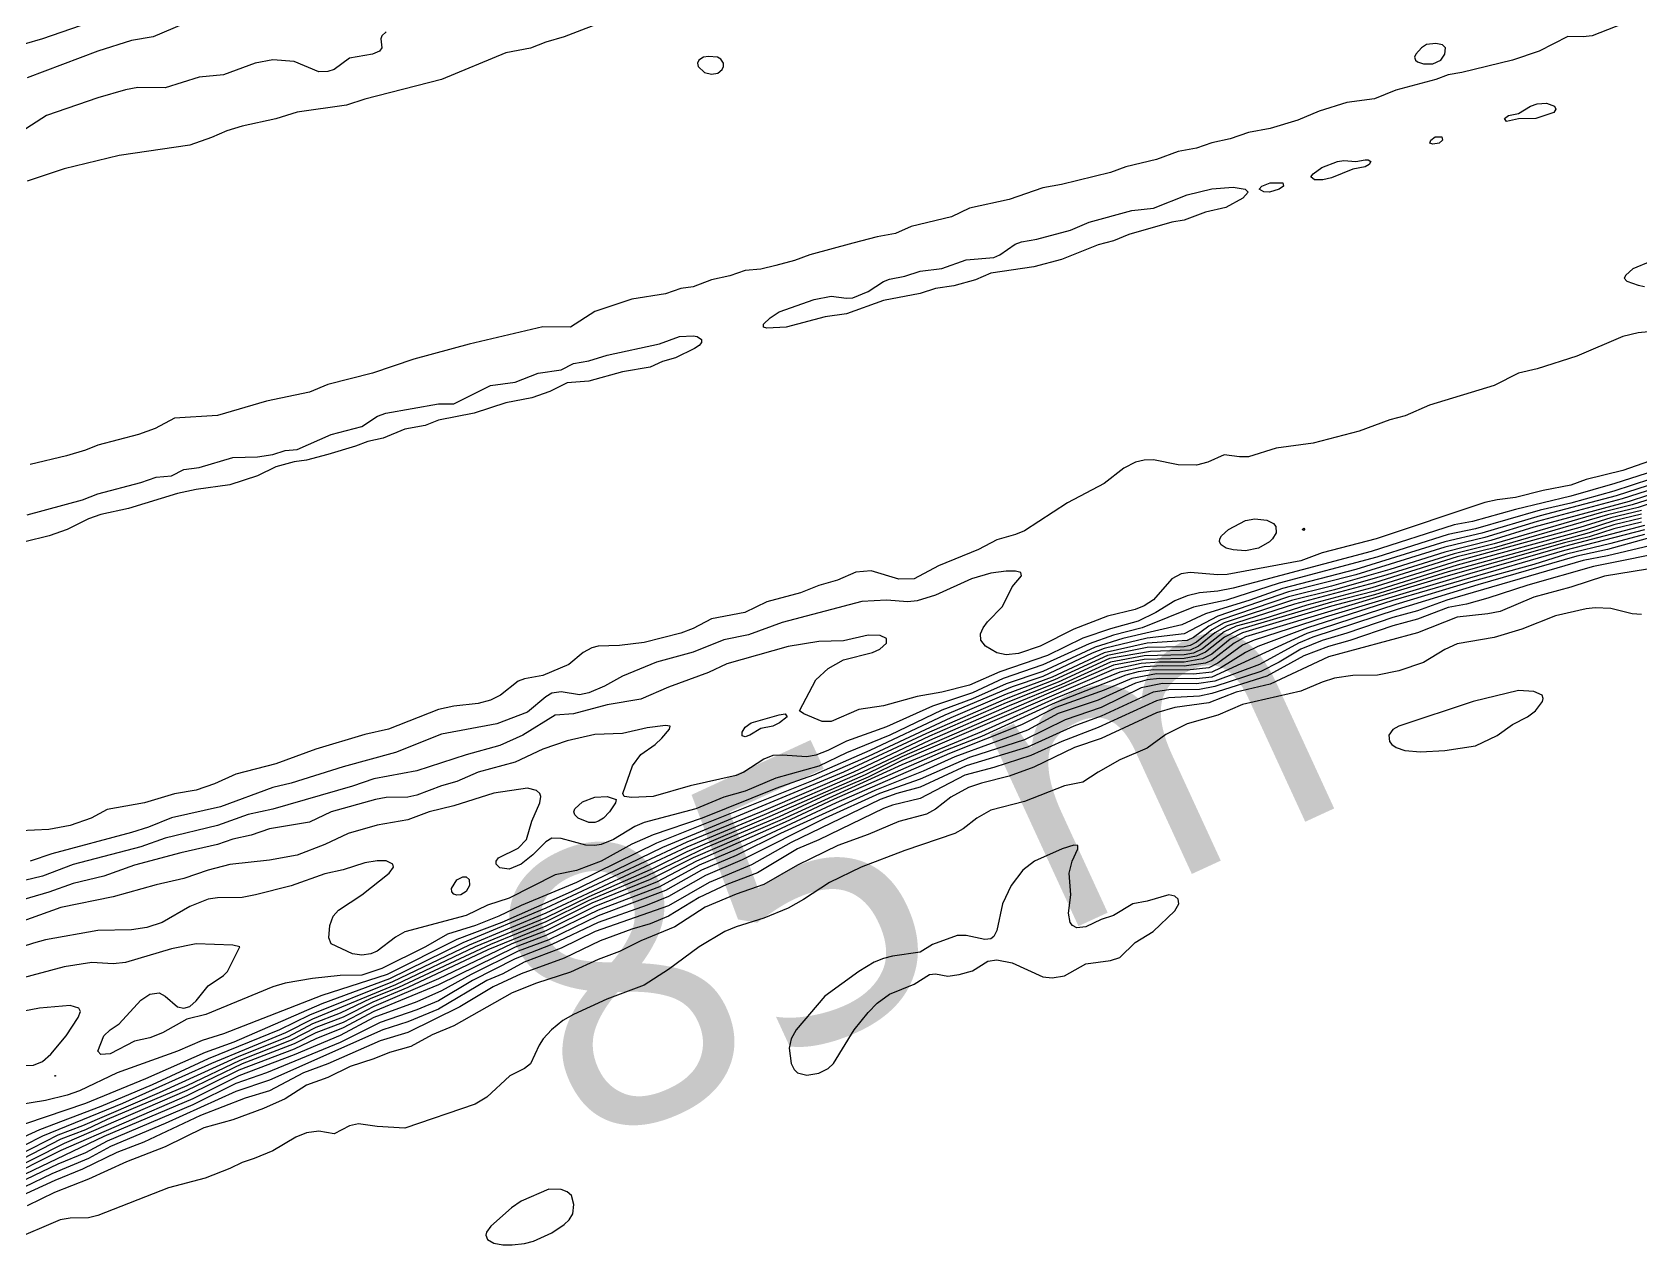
# Model space of a CAD drawing. Extents: x 474277 to 475042, y 254928 to 255625.
# Drawn here: x 474545.12 to 474585.32, y 255485.49 to 255515.79 of the extents above; entities that cross this region are included whole.
import ezdxf

# ---------------------------------------------------------------- set-up
doc = ezdxf.new("R2010")
doc.units = 0
doc.header["$MEASUREMENT"] = 0
doc.layers.add('BaseMapV2_DTM_export_MonNov09090547073261 — entities', color=1, linetype='CONTINUOUS')
doc.styles.get("Standard").update_dxf_attribs({"font": 'romans.shx'})

msp = doc.modelspace()

# ---------------------------------------------------------------- linework, layer by layer
at = {"layer": 'BaseMapV2_DTM_export_MonNov09090547073261 — entities', "color": 15, "linetype": 'Continuous', "true_color": 0xb7484b}
for points in [[(474548.253, 255516.625, 91.5), (474545.38, 255515.625, 91.5), (474544.92, 255515.493, 91.5)], [(474559.565, 255516.117, 90.75), (474558.415, 255515.677, 90.75), (474557.955, 255515.544, 90.75), (474557.572, 255515.396, 90.75), (474556.958, 255515.28, 90.75), (474555.348, 255514.611, 90.75), (474553.431, 255514.117, 90.75), (474552.971, 255513.971, 90.75), (474551.744, 255513.797, 90.75), (474551.208, 255513.63, 90.75), (474550.364, 255513.447, 90.75), (474549.981, 255513.329, 90.75), (474549.598, 255513.157, 90.75), (474549.061, 255512.972, 90.75), (474547.297, 255512.714, 90.75), (474545.917, 255512.375, 90.75), (474544.997, 255512.072, 90.75)], [(474584.869, 255516.002, 90.5), (474584.102, 255515.705, 90.5), (474583.872, 255515.673, 90.5), (474583.488, 255515.687, 90.5), (474582.773, 255515.322, 90.5), (474582.11, 255515.092, 90.5), (474580.845, 255514.785, 90.5), (474580.498, 255514.727, 90.5), (474580.191, 255514.612, 90.5), (474579.195, 255514.343, 90.5), (474578.658, 255514.129, 90.5), (474577.968, 255514.038, 90.5), (474577.278, 255513.819, 90.5), (474576.741, 255513.597, 90.5), (474576.051, 255513.387, 90.5), (474575.514, 255513.29, 90.5), (474575.054, 255513.124, 90.5), (474574.594, 255513.027, 90.5), (474574.211, 255512.898, 90.5), (474573.751, 255512.81, 90.5), (474573.214, 255512.611, 90.5), (474572.447, 255512.428, 90.5), (474572.064, 255512.289, 90.5), (474570.837, 255511.988, 90.5), (474570.377, 255511.906, 90.5), (474569.533, 255511.609, 90.5), (474568.537, 255511.397, 90.5), (474568.092, 255511.181, 90.5), (474567.08, 255510.94, 90.5), (474566.696, 255510.761, 90.5), (474566.236, 255510.68, 90.5), (474565.623, 255510.52, 90.5), (474564.549, 255510.229, 90.5), (474564.166, 255510.085, 90.5), (474563.706, 255509.959, 90.5), (474563.323, 255509.873, 90.5), (474562.939, 255509.834, 90.5), (474562.556, 255509.701, 90.5), (474562.096, 255509.601, 90.5), (474561.636, 255509.428, 90.5), (474561.329, 255509.389, 90.5), (474560.946, 255509.258, 90.5), (474560.102, 255509.124, 90.5), (474559.182, 255508.816, 90.5), (474558.569, 255508.417, 90.5), (474557.879, 255508.425, 90.5), (474556.038, 255507.997, 90.5), (474554.658, 255507.622, 90.5), (474553.62, 255507.271, 90.5), (474552.511, 255506.987, 90.5), (474552.051, 255506.796, 90.5), (474550.978, 255506.57, 90.5), (474549.751, 255506.213, 90.5), (474548.677, 255506.145, 90.5), (474548.192, 255505.891, 90.5), (474547.778, 255505.737, 90.5), (474546.761, 255505.472, 90.5), (474546.454, 255505.345, 90.5), (474545.975, 255505.201, 90.5), (474545.074, 255504.99, 90.5)], [(474553.968, 255515.798, 91), (474553.858, 255515.705, 91), (474553.831, 255515.628, 91), (474553.856, 255515.398, 91), (474553.802, 255515.322, 91), (474553.624, 255515.245, 91), (474553.048, 255515.144, 91), (474552.668, 255514.862, 91), (474552.511, 255514.808, 91), (474552.281, 255514.806, 91), (474551.668, 255515.06, 91), (474551.131, 255515.103, 91), (474550.69, 255515.015, 91), (474549.904, 255514.727, 91), (474549.291, 255514.671, 91), (474548.447, 255514.404, 91), (474547.757, 255514.41, 91), (474547.451, 255514.356, 91), (474546.761, 255514.151, 91), (474545.482, 255513.712, 91), (474544.844, 255513.302, 91)], [(474548.907, 255515.998, 91.25), (474548.141, 255515.679, 91.25), (474547.604, 255515.581, 91.25), (474546.761, 255515.319, 91.25), (474544.997, 255514.65, 91.25)], [(474580.115, 255515.003, 90.5), (474580.321, 255515.092, 90.5), (474580.421, 255515.24, 90.5), (474580.433, 255515.398, 90.5), (474580.358, 255515.475, 90.5), (474580.191, 255515.514, 90.5), (474579.961, 255515.481, 90.5), (474579.834, 255515.398, 90.5), (474579.695, 255515.245, 90.5), (474579.662, 255515.168, 90.5), (474579.681, 255515.092, 90.5), (474579.731, 255515.056, 90.5), (474579.885, 255515.002, 90.5), (474580.115, 255515.003, 90.5)], [(474562.249, 255514.766, 90.5), (474562.363, 255514.862, 90.5), (474562.393, 255514.938, 90.5), (474562.391, 255515.015, 90.5), (474562.326, 255515.121, 90.5), (474562.244, 255515.168, 90.5), (474562.019, 255515.188, 90.5), (474561.893, 255515.168, 90.5), (474561.776, 255515.092, 90.5), (474561.745, 255515.015, 90.5), (474561.761, 255514.938, 90.5), (474561.919, 255514.785, 90.5), (474562.096, 255514.741, 90.5), (474562.249, 255514.766, 90.5)], [(474582.689, 255513.635, 90.5), (474582.262, 255513.631, 90.5), (474581.955, 255513.564, 90.5), (474581.913, 255513.635, 90.5), (474582.013, 255513.712, 90.5), (474582.262, 255513.761, 90.5), (474582.561, 255513.942, 90.5), (474582.722, 255514.005, 90.5), (474582.959, 255514.018, 90.5), (474583.156, 255513.942, 90.5), (474583.193, 255513.865, 90.5), (474583.141, 255513.788, 90.5), (474582.689, 255513.635, 90.5)], [(474580.274, 255513.021, 90.5), (474580.115, 255512.995, 90.5), (474580.042, 255513.021, 90.5), (474580.065, 255513.098, 90.5), (474580.176, 255513.175, 90.5), (474580.345, 255513.176, 90.5), (474580.356, 255513.098, 90.5), (474580.274, 255513.021, 90.5)], [(474577.369, 255512.101, 90.5), (474577.165, 255512.101, 90.5), (474577.067, 255512.178, 90.5), (474577.124, 255512.255, 90.5), (474577.345, 255512.408, 90.5), (474577.739, 255512.561, 90.5), (474577.891, 255512.583, 90.5), (474578.198, 255512.564, 90.5), (474578.428, 255512.604, 90.5), (474578.504, 255512.603, 90.5), (474578.565, 255512.561, 90.5), (474578.53, 255512.485, 90.5), (474578.428, 255512.426, 90.5), (474578.121, 255512.373, 90.5), (474577.584, 255512.154, 90.5), (474577.369, 255512.101, 90.5)], [(474576.034, 255511.795, 90.5), (474575.897, 255511.805, 90.5), (474575.78, 255511.871, 90.5), (474575.849, 255511.948, 90.5), (474576.051, 255512.024, 90.5), (474576.373, 255512.025, 90.5), (474576.386, 255511.948, 90.5), (474576.281, 255511.871, 90.5), (474576.034, 255511.795, 90.5)], [(474563.957, 255508.421, 90.5), (474563.476, 255508.393, 90.5), (474563.394, 255508.421, 90.5), (474563.395, 255508.498, 90.5), (474563.559, 255508.651, 90.5), (474563.788, 255508.804, 90.5), (474564.658, 255509.111, 90.5), (474565.086, 255509.192, 90.5), (474565.469, 255509.144, 90.5), (474565.623, 255509.153, 90.5), (474566.006, 255509.314, 90.5), (474566.39, 255509.564, 90.5), (474566.543, 255509.619, 90.5), (474566.926, 255509.698, 90.5), (474567.31, 255509.819, 90.5), (474567.846, 255509.883, 90.5), (474568.46, 255510.104, 90.5), (474569.15, 255510.161, 90.5), (474569.303, 255510.226, 90.5), (474569.681, 255510.491, 90.5), (474569.84, 255510.555, 90.5), (474570.223, 255510.624, 90.5), (474571.067, 255510.845, 90.5), (474571.527, 255511.049, 90.5), (474572.596, 255511.335, 90.5), (474573.137, 255511.392, 90.5), (474573.981, 255511.73, 90.5), (474574.594, 255511.877, 90.5), (474575.131, 255511.916, 90.5), (474575.427, 255511.871, 90.5), (474575.5, 255511.795, 90.5), (474575.369, 255511.641, 90.5), (474574.945, 255511.411, 90.5), (474574.441, 255511.297, 90.5), (474573.904, 255511.095, 90.5), (474573.597, 255511.042, 90.5), (474572.524, 255510.738, 90.5), (474572.14, 255510.576, 90.5), (474571.757, 255510.479, 90.5), (474570.837, 255510.113, 90.5), (474570.147, 255509.926, 90.5), (474569.073, 255509.772, 90.5), (474568.69, 255509.602, 90.5), (474568.153, 255509.452, 90.5), (474567.693, 255509.391, 90.5), (474567.31, 255509.261, 90.5), (474566.39, 255509.085, 90.5), (474565.469, 255508.751, 90.5), (474564.933, 255508.683, 90.5), (474563.957, 255508.421, 90.5)], [(474585.559, 255510.065, 90.25), (474585.118, 255509.878, 90.25), (474584.942, 255509.724, 90.25), (474584.902, 255509.648, 90.25), (474584.967, 255509.571, 90.25), (474585.252, 255509.469, 90.25), (474585.405, 255509.438, 90.25)], [(474585.94, 255508.344, 90.25), (474585.252, 255508.277, 90.25), (474584.869, 255508.185, 90.25), (474583.718, 255507.698, 90.25), (474582.722, 255507.38, 90.25), (474582.262, 255507.272, 90.25), (474581.648, 255506.964, 90.25), (474580.038, 255506.473, 90.25), (474579.425, 255506.207, 90.25), (474579.041, 255506.107, 90.25), (474578.274, 255505.82, 90.25), (474577.124, 255505.519, 90.25), (474576.204, 255505.395, 90.25), (474575.514, 255505.181, 90.25), (474575.284, 255505.178, 90.25), (474574.901, 255505.233, 90.25), (474574.496, 255505.047, 90.25), (474574.211, 255504.969, 90.25), (474573.751, 255504.981, 90.25), (474573.137, 255505.103, 90.25), (474572.907, 255505.098, 90.25), (474572.691, 255505.047, 90.25), (474572.395, 255504.894, 90.25), (474571.91, 255504.511, 90.25), (474570.99, 255504.03, 90.25), (474569.917, 255503.334, 90.25), (474569.687, 255503.237, 90.25), (474569.227, 255503.108, 90.25), (474568.767, 255502.867, 90.25), (474567.77, 255502.454, 90.25), (474567.156, 255502.134, 90.25), (474566.773, 255502.126, 90.25), (474566.083, 255502.327, 90.25), (474565.7, 255502.301, 90.25), (474565.239, 255502.095, 90.25), (474564.779, 255501.964, 90.25), (474564.319, 255501.782, 90.25), (474563.476, 255501.554, 90.25), (474562.93, 255501.29, 90.25), (474562.096, 255501.128, 90.25), (474561.636, 255500.891, 90.25), (474561.329, 255500.773, 90.25), (474560.409, 255500.543, 90.25), (474559.795, 255500.465, 90.25), (474559.259, 255500.45, 90.25), (474559.105, 255500.41, 90.25), (474558.89, 255500.293, 90.25), (474558.528, 255499.987, 90.25), (474557.879, 255499.712, 90.25), (474557.418, 255499.629, 90.25), (474557.265, 255499.575, 90.25), (474556.823, 255499.22, 90.25), (474556.575, 255499.098, 90.25), (474556.268, 255499.015, 90.25), (474555.655, 255498.95, 90.25), (474555.272, 255498.864, 90.25), (474554.023, 255498.376, 90.25), (474553.431, 255498.244, 90.25), (474552.205, 255497.876, 90.25), (474551.208, 255497.511, 90.25), (474550.211, 255497.248, 90.25), (474549.674, 255497.007, 90.25), (474549.214, 255496.853, 90.25), (474548.677, 255496.759, 90.25), (474547.924, 255496.536, 90.25), (474546.991, 255496.363, 90.25), (474546.596, 255496.153, 90.25), (474546.07, 255495.969, 90.25), (474545.534, 255495.869, 90.25), (474544.46, 255495.814, 90.25)], [(474544.997, 255503.731, 90.5), (474546.377, 255504.102, 90.5), (474546.761, 255504.256, 90.5), (474547.834, 255504.536, 90.5), (474548.217, 255504.67, 90.5), (474548.601, 255504.703, 90.5), (474548.907, 255504.86, 90.5), (474549.291, 255504.913, 90.5), (474550.134, 255505.166, 90.5), (474550.748, 255505.179, 90.5), (474551.131, 255505.241, 90.5), (474551.438, 255505.338, 90.5), (474551.744, 255505.364, 90.5), (474552.588, 255505.735, 90.5), (474553.355, 255505.937, 90.5), (474553.75, 255506.197, 90.5), (474553.957, 255506.274, 90.5), (474555.272, 255506.501, 90.5), (474555.655, 255506.505, 90.5), (474556.575, 255506.967, 90.5), (474557.188, 255507.047, 90.5), (474557.763, 255507.271, 90.5), (474558.339, 255507.358, 90.5), (474558.645, 255507.511, 90.5), (474559.029, 255507.576, 90.5), (474559.489, 255507.718, 90.5), (474560.792, 255508.006, 90.5), (474561.298, 255508.191, 90.5), (474561.636, 255508.208, 90.5), (474561.735, 255508.191, 90.5), (474561.847, 255508.114, 90.5), (474561.841, 255508.038, 90.5), (474561.786, 255507.961, 90.5), (474561.669, 255507.884, 90.5), (474561.197, 255507.654, 90.5), (474560.869, 255507.563, 90.5), (474560.562, 255507.421, 90.5), (474559.872, 255507.303, 90.5), (474559.029, 255507.069, 90.5), (474558.492, 255507.028, 90.5), (474558.059, 255506.811, 90.5), (474557.601, 255506.657, 90.5), (474556.958, 255506.526, 90.5), (474556.161, 255506.274, 90.5), (474555.272, 255506.094, 90.5), (474554.94, 255505.967, 90.5), (474554.428, 255505.871, 90.5), (474553.891, 255505.646, 90.5), (474553.508, 255505.567, 90.5), (474553.201, 255505.445, 90.5), (474552.511, 255505.237, 90.5), (474551.974, 255505.101, 90.5), (474551.668, 255505.059, 90.5), (474551.208, 255504.928, 90.5), (474550.748, 255504.703, 90.5), (474550.058, 255504.484, 90.5), (474549.214, 255504.362, 90.5), (474548.754, 255504.262, 90.5), (474547.527, 255503.888, 90.5), (474546.837, 255503.739, 90.5), (474546.53, 255503.633, 90.5), (474545.994, 255503.365, 90.5), (474545.548, 255503.207, 90.5), (474544.938, 255503.054, 90.5)], [(474587.016, 255505.266, 89.75), (474584.668, 255504.51, 89.75), (474583.565, 255504.197, 89.75), (474582.185, 255503.867, 89.75), (474581.111, 255503.563, 89.75), (474580.651, 255503.481, 89.75), (474578.581, 255502.812, 89.75), (474575.131, 255501.902, 89.75), (474574.747, 255501.821, 89.75), (474574.287, 255501.78, 89.75), (474573.981, 255501.707, 89.75), (474573.674, 255501.585, 89.75), (474573.194, 255501.29, 89.75), (474572.754, 255501.077, 89.75), (474572.064, 255500.881, 89.75), (474571.374, 255500.645, 89.75), (474570.489, 255500.217, 89.75), (474569.303, 255499.809, 89.75), (474568.537, 255499.474, 89.75), (474567.846, 255499.3, 89.75), (474567.233, 255499.194, 89.75), (474566.39, 255498.954, 89.75), (474565.776, 255498.867, 89.75), (474565.086, 255498.567, 89.75), (474564.856, 255498.565, 89.75), (474564.403, 255498.76, 89.75), (474564.293, 255498.836, 89.75), (474564.699, 255499.603, 89.75), (474565.009, 255499.887, 89.75), (474565.393, 255500.104, 89.75), (474566.114, 255500.293, 89.75), (474566.302, 255500.37, 89.75), (474566.465, 255500.523, 89.75), (474566.466, 255500.641, 89.75), (474566.313, 255500.718, 89.75), (474566.006, 255500.726, 89.75), (474565.393, 255500.579, 89.75), (474564.779, 255500.564, 89.75), (474564.013, 255500.443, 89.75), (474562.479, 255500.009, 89.75), (474562.019, 255499.79, 89.75), (474561.022, 255499.424, 89.75), (474560.332, 255499.122, 89.75), (474559.489, 255498.986, 89.75), (474558.645, 255498.758, 89.75), (474558.185, 255498.724, 89.75), (474557.378, 255498.223, 89.75), (474556.805, 255497.967, 89.75), (474555.962, 255497.732, 89.75), (474554.735, 255497.333, 89.75), (474553.661, 255497.13, 89.75), (474553.125, 255496.949, 89.75), (474551.131, 255496.372, 89.75), (474550.518, 255496.238, 89.75), (474549.751, 255495.969, 89.75), (474548.447, 255495.648, 89.75), (474547.834, 255495.437, 89.75), (474546.147, 255494.995, 89.75), (474545.38, 255494.701, 89.75), (474544.23, 255494.429, 89.75)], [(474586.862, 255505.537, 90), (474584.869, 255504.837, 90), (474583.948, 255504.61, 90), (474583.565, 255504.473, 90), (474582.875, 255504.339, 90), (474582.185, 255504.16, 90), (474581.725, 255504.108, 90), (474581.418, 255504.038, 90), (474578.704, 255503.13, 90), (474577.354, 255502.778, 90), (474576.818, 255502.585, 90), (474574.977, 255502.242, 90), (474574.747, 255502.234, 90), (474574.057, 255502.291, 90), (474573.827, 255502.258, 90), (474573.597, 255502.13, 90), (474573.137, 255501.607, 90), (474572.907, 255501.453, 90), (474572.677, 255501.365, 90), (474571.987, 255501.196, 90), (474571.144, 255500.876, 90), (474570.306, 255500.447, 90), (474569.763, 255500.266, 90), (474569.457, 255500.23, 90), (474569.227, 255500.28, 90), (474568.944, 255500.447, 90), (474568.826, 255500.6, 90), (474568.817, 255500.753, 90), (474568.883, 255500.907, 90), (474568.991, 255501.06, 90), (474569.368, 255501.443, 90), (474569.61, 255501.931, 90), (474569.842, 255502.21, 90), (474569.821, 255502.287, 90), (474569.687, 255502.324, 90), (474569.457, 255502.325, 90), (474569.073, 255502.272, 90), (474568.588, 255502.133, 90), (474567.693, 255501.721, 90), (474567.233, 255501.582, 90), (474567.003, 255501.556, 90), (474566.466, 255501.594, 90), (474565.853, 255501.566, 90), (474563.859, 255501.044, 90), (474563.016, 255500.731, 90), (474562.402, 255500.608, 90), (474561.636, 255500.295, 90), (474560.716, 255500.047, 90), (474559.872, 255499.697, 90), (474559.424, 255499.45, 90), (474559.029, 255499.279, 90), (474558.799, 255499.232, 90), (474558.339, 255499.309, 90), (474558.109, 255499.27, 90), (474557.955, 255499.183, 90), (474557.495, 255498.798, 90), (474556.728, 255498.509, 90), (474555.348, 255498.25, 90), (474554.198, 255497.791, 90), (474552.895, 255497.431, 90), (474551.591, 255497.022, 90), (474551.131, 255496.917, 90), (474549.828, 255496.429, 90), (474548.601, 255496.154, 90), (474548.023, 255495.923, 90), (474547.604, 255495.79, 90), (474545.61, 255495.261, 90), (474545.074, 255495.078, 90)], [(474586.019, 255504.769, 89.5), (474584.639, 255504.325, 89.5), (474583.565, 255504.024, 89.5), (474582.798, 255503.844, 89.5), (474581.188, 255503.383, 89.5), (474580.498, 255503.236, 89.5), (474578.717, 255502.67, 89.5), (474576.281, 255502.024, 89.5), (474574.959, 255501.597, 89.5), (474574.134, 255501.427, 89.5), (474572.856, 255500.907, 89.5), (474572.14, 255500.721, 89.5), (474571.527, 255500.51, 89.5), (474570.377, 255499.979, 89.5), (474569.38, 255499.64, 89.5), (474568.613, 255499.283, 89.5), (474567.616, 255498.953, 89.5), (474566.466, 255498.434, 89.5), (474565.469, 255498.076, 89.5), (474565.003, 255497.84, 89.5), (474564.703, 255497.724, 89.5), (474564.473, 255497.686, 89.5), (474563.859, 255497.726, 89.5), (474563.629, 255497.712, 89.5), (474563.399, 255497.627, 89.5), (474562.906, 255497.303, 89.5), (474562.709, 255497.216, 89.5), (474561.559, 255496.956, 89.5), (474560.639, 255496.69, 89.5), (474560.102, 255496.664, 89.5), (474559.914, 255496.689, 89.5), (474559.879, 255496.766, 89.5), (474560.122, 255497.456, 89.5), (474560.332, 255497.738, 89.5), (474560.69, 255497.993, 89.5), (474560.85, 255498.146, 89.5), (474561.047, 255498.376, 89.5), (474561.058, 255498.453, 89.5), (474560.946, 255498.469, 89.5), (474560.486, 255498.409, 89.5), (474559.872, 255498.265, 89.5), (474559.182, 255498.24, 89.5), (474558.492, 255498.085, 89.5), (474557.879, 255497.871, 89.5), (474557.188, 255497.551, 89.5), (474556.268, 255497.303, 89.5), (474555.732, 255497.068, 89.5), (474555.348, 255496.957, 89.5), (474554.735, 255496.725, 89.5), (474554.505, 255496.676, 89.5), (474553.968, 255496.665, 89.5), (474553.702, 255496.613, 89.5), (474552.588, 255496.306, 89.5), (474552.051, 255496.048, 89.5), (474551.054, 255495.881, 89.5), (474550.594, 255495.727, 89.5), (474550.134, 255495.629, 89.5), (474549.751, 255495.493, 89.5), (474548.831, 255495.287, 89.5), (474547.681, 255494.977, 89.5), (474546.914, 255494.701, 89.5), (474546.147, 255494.514, 89.5), (474545.534, 255494.297, 89.5), (474544.077, 255493.872, 89.5)], [(474585.865, 255504.456, 89), (474584.849, 255504.127, 89), (474582.722, 255503.562, 89), (474581.418, 255503.162, 89), (474580.421, 255502.922, 89), (474578.198, 255502.235, 89), (474576.511, 255501.804, 89), (474574.747, 255501.197, 89), (474573.904, 255500.758, 89), (474572.984, 255500.65, 89), (474571.91, 255500.387, 89), (474571.604, 255500.27, 89), (474570.377, 255499.69, 89), (474569.61, 255499.429, 89), (474567.923, 255498.728, 89), (474566.05, 255497.84, 89), (474564.64, 255497.226, 89), (474563.706, 255496.891, 89), (474561.858, 255496.153, 89), (474560.639, 255495.731, 89), (474560.102, 255495.498, 89), (474559.335, 255495.079, 89), (474558.722, 255494.841, 89), (474558.185, 255494.735, 89), (474557.035, 255494.153, 89), (474556.498, 255493.978, 89), (474555.962, 255493.717, 89), (474554.428, 255493.306, 89), (474554.198, 255493.179, 89), (474553.738, 255492.83, 89), (474553.585, 255492.757, 89), (474553.355, 255492.728, 89), (474553.125, 255492.762, 89), (474552.592, 255493.009, 89), (474552.534, 255493.162, 89), (474552.554, 255493.469, 89), (474552.64, 255493.699, 89), (474552.778, 255493.852, 89), (474553.36, 255494.236, 89), (474554.038, 255494.773, 89), (474554.145, 255494.926, 89), (474554.134, 255495.003, 89), (474553.968, 255495.081, 89), (474553.738, 255495.087, 89), (474553.431, 255495.032, 89), (474552.895, 255494.857, 89), (474552.435, 255494.76, 89), (474551.591, 255494.458, 89), (474550.701, 255494.236, 89), (474550.364, 255494.171, 89), (474549.751, 255494.158, 89), (474549.521, 255494.123, 89), (474549.061, 255493.942, 89), (474548.371, 255493.545, 89), (474547.987, 255493.416, 89), (474547.604, 255493.355, 89), (474546.761, 255493.345, 89), (474545.457, 255493.11, 89), (474545.15, 255493.029, 89), (474544.614, 255492.849, 89)], [(474586.019, 255504.628, 89.25), (474584.702, 255504.204, 89.25), (474582.798, 255503.705, 89.25), (474581.341, 255503.272, 89.25), (474580.421, 255503.058, 89.25), (474578.198, 255502.364, 89.25), (474576.358, 255501.89, 89.25), (474575.544, 255501.597, 89.25), (474574.441, 255501.256, 89.25), (474573.846, 255500.983, 89.25), (474572.37, 255500.636, 89.25), (474571.68, 255500.424, 89.25), (474570.377, 255499.819, 89.25), (474569.457, 255499.508, 89.25), (474568.613, 255499.135, 89.25), (474567.846, 255498.85, 89.25), (474566.547, 255498.223, 89.25), (474565.469, 255497.78, 89.25), (474564.779, 255497.452, 89.25), (474563.706, 255497.15, 89.25), (474562.939, 255496.826, 89.25), (474562.402, 255496.674, 89.25), (474561.702, 255496.383, 89.25), (474560.409, 255496.045, 89.25), (474560.179, 255495.938, 89.25), (474559.647, 255495.616, 89.25), (474559.335, 255495.493, 89.25), (474559.182, 255495.463, 89.25), (474558.952, 255495.473, 89.25), (474558.339, 255495.645, 89.25), (474558.109, 255495.646, 89.25), (474557.955, 255495.561, 89.25), (474557.628, 255495.233, 89.25), (474557.337, 255495.003, 89.25), (474557.035, 255494.877, 89.25), (474556.805, 255494.909, 89.25), (474556.71, 255495.003, 89.25), (474556.714, 255495.079, 89.25), (474556.772, 255495.156, 89.25), (474557.265, 255495.398, 89.25), (474557.469, 255495.616, 89.25), (474557.604, 255496.076, 89.25), (474557.805, 255496.536, 89.25), (474557.828, 255496.689, 89.25), (474557.803, 255496.766, 89.25), (474557.723, 255496.843, 89.25), (474557.495, 255496.898, 89.25), (474556.652, 255496.776, 89.25), (474555.655, 255496.455, 89.25), (474555.042, 255496.305, 89.25), (474554.505, 255496.106, 89.25), (474553.738, 255495.978, 89.25), (474553.018, 255495.769, 89.25), (474552.435, 255495.491, 89.25), (474551.744, 255495.222, 89.25), (474551.054, 255495.1, 89.25), (474550.058, 255494.989, 89.25), (474549.521, 255494.849, 89.25), (474548.907, 255494.642, 89.25), (474548.217, 255494.487, 89.25), (474547.144, 255494.184, 89.25), (474545.84, 255493.915, 89.25), (474544.767, 255493.531, 89.25)], [(474585.942, 255504.361, 88.75), (474585.022, 255504.063, 88.75), (474582.645, 255503.424, 88.75), (474581.571, 255503.088, 88.75), (474580.421, 255502.801, 88.75), (474579.041, 255502.361, 88.75), (474577.584, 255501.947, 88.75), (474576.511, 255501.682, 88.75), (474574.824, 255501.104, 88.75), (474574.517, 255500.946, 88.75), (474574.134, 255500.663, 88.75), (474573.981, 255500.589, 88.75), (474572.984, 255500.524, 88.75), (474571.91, 255500.285, 88.75), (474570.607, 255499.677, 88.75), (474569.457, 255499.246, 88.75), (474568.076, 255498.657, 88.75), (474566.006, 255497.689, 88.75), (474564.594, 255497.073, 88.75), (474560.716, 255495.524, 88.75), (474558.725, 255494.543, 88.75), (474557.342, 255493.967, 88.75), (474556.783, 255493.699, 88.75), (474556.197, 255493.469, 88.75), (474555.502, 255493.247, 88.75), (474554.95, 255492.932, 88.75), (474553.855, 255492.396, 88.75), (474553.355, 255492.23, 88.75), (474552.818, 255492.218, 88.75), (474552.128, 255492.141, 88.75), (474551.438, 255492.022, 88.75), (474551.131, 255491.938, 88.75), (474549.457, 255491.245, 88.75), (474548.984, 255491.125, 88.75), (474548.374, 255490.785, 88.75), (474548.064, 255490.662, 88.75), (474547.681, 255490.573, 88.75), (474547.067, 255490.259, 88.75), (474546.837, 255490.241, 88.75), (474546.765, 255490.325, 88.75), (474546.912, 255490.709, 88.75), (474547.067, 255490.861, 88.75), (474547.297, 255491.006, 88.75), (474547.834, 255491.601, 88.75), (474548.064, 255491.754, 88.75), (474548.294, 255491.785, 88.75), (474548.447, 255491.703, 88.75), (474548.754, 255491.431, 88.75), (474548.907, 255491.4, 88.75), (474549.061, 255491.444, 88.75), (474549.214, 255491.586, 88.75), (474549.521, 255491.961, 88.75), (474549.904, 255492.221, 88.75), (474550.002, 255492.319, 88.75), (474550.306, 255492.932, 88.75), (474550.134, 255492.978, 88.75), (474549.214, 255493.007, 88.75), (474548.601, 255492.885, 88.75), (474547.451, 255492.543, 88.75), (474547.144, 255492.512, 88.75), (474546.607, 255492.539, 88.75), (474545.917, 255492.431, 88.75), (474544.767, 255492.122, 88.75)], [(474585.789, 255504.099, 88.25), (474585.252, 255503.917, 88.25), (474584.485, 255503.731, 88.25), (474581.648, 255502.909, 88.25), (474580.728, 255502.678, 88.25), (474578.658, 255502.03, 88.25), (474576.664, 255501.495, 88.25), (474574.977, 255500.958, 88.25), (474574.671, 255500.779, 88.25), (474574.266, 255500.447, 88.25), (474574.057, 255500.35, 88.25), (474573.06, 255500.317, 88.25), (474572.039, 255500.14, 88.25), (474570.76, 255499.548, 88.25), (474569.457, 255499.031, 88.25), (474567.54, 255498.199, 88.25), (474565.639, 255497.303, 88.25), (474563.332, 255496.306, 88.25), (474561.482, 255495.551, 88.25), (474557.955, 255493.897, 88.25), (474555.885, 255493.03, 88.25), (474554.045, 255492.133, 88.25), (474552.358, 255491.51, 88.25), (474550.163, 255490.555, 88.25), (474549.444, 255490.295, 88.25), (474547.956, 255489.635, 88.25), (474546.452, 255489.022, 88.25), (474544.46, 255488.347, 88.25)], [(474585.942, 255504.251, 88.5), (474585.099, 255503.977, 88.5), (474584.332, 255503.787, 88.5), (474581.648, 255503.006, 88.5), (474580.651, 255502.757, 88.5), (474578.965, 255502.229, 88.5), (474577.661, 255501.86, 88.5), (474576.588, 255501.587, 88.5), (474574.901, 255501.029, 88.5), (474574.594, 255500.859, 88.5), (474574.211, 255500.549, 88.5), (474574.057, 255500.465, 88.5), (474573.904, 255500.435, 88.5), (474572.984, 255500.413, 88.5), (474571.987, 255500.216, 88.5), (474570.669, 255499.603, 88.5), (474569.457, 255499.136, 88.5), (474567.463, 255498.269, 88.5), (474565.395, 255497.303, 88.5), (474560.869, 255495.418, 88.5), (474558.591, 255494.312, 88.5), (474556.856, 255493.546, 88.5), (474555.732, 255493.116, 88.5), (474553.99, 255492.242, 88.5), (474552.358, 255491.719, 88.5), (474549.904, 255490.764, 88.5), (474549.367, 255490.596, 88.5), (474548.75, 255490.325, 88.5), (474547.245, 255489.789, 88.5), (474546.3, 255489.336, 88.5), (474545.994, 255489.228, 88.5), (474545.457, 255489.095, 88.5), (474544.69, 255488.967, 88.5)], [(474585.329, 255503.549, 87.25), (474584.639, 255503.377, 87.25), (474584.025, 255503.179, 87.25), (474583.412, 255503.033, 87.25), (474580.498, 255502.203, 87.25), (474575.437, 255500.68, 87.25), (474575.155, 255500.523, 87.25), (474574.594, 255500.089, 87.25), (474574.441, 255500.022, 87.25), (474573.904, 255499.947, 87.25), (474573.367, 255499.961, 87.25), (474572.907, 255499.931, 87.25), (474572.294, 255499.796, 87.25), (474570.683, 255499.142, 87.25), (474568.843, 255498.311, 87.25), (474566.85, 255497.483, 87.25), (474563.859, 255496.114, 87.25), (474561.636, 255495.157, 87.25), (474560.562, 255494.616, 87.25), (474559.105, 255494.023, 87.25), (474557.955, 255493.449, 87.25), (474556.506, 255492.856, 87.25), (474554.505, 255491.914, 87.25), (474553.635, 255491.552, 87.25), (474552.895, 255491.178, 87.25), (474552.205, 255490.921, 87.25), (474551.591, 255490.6, 87.25), (474550.306, 255490.095, 87.25), (474548.984, 255489.464, 87.25), (474546.991, 255488.616, 87.25), (474546.454, 255488.36, 87.25), (474545.84, 255488.124, 87.25), (474544.384, 255487.377, 87.25)], [(474585.329, 255503.84, 88), (474584.562, 255503.657, 88), (474583.795, 255503.415, 88), (474580.728, 255502.576, 88), (474578.59, 255501.903, 88), (474576.971, 255501.474, 88), (474575.897, 255501.132, 88), (474575.207, 255500.947, 88), (474574.901, 255500.804, 88), (474574.364, 255500.382, 88), (474574.134, 255500.272, 88), (474573.904, 255500.232, 88), (474572.907, 255500.205, 88), (474572.064, 255500.051, 88), (474570.837, 255499.49, 88), (474569.533, 255498.96, 88), (474567.54, 255498.094, 88), (474565.867, 255497.303, 88), (474563.411, 255496.229, 88), (474561.482, 255495.428, 88), (474557.955, 255493.774, 88), (474556.038, 255492.976, 88), (474554.121, 255492.056, 88), (474552.051, 255491.227, 88), (474551.299, 255490.862, 88), (474549.521, 255490.131, 88), (474548.116, 255489.482, 88), (474546.84, 255488.945, 88), (474545.304, 255488.357, 88), (474544.396, 255487.948, 88)], [(474585.329, 255503.745, 87.75), (474584.639, 255503.581, 87.75), (474583.948, 255503.357, 87.75), (474580.728, 255502.472, 87.75), (474578.658, 255501.824, 87.75), (474577.584, 255501.549, 87.75), (474575.284, 255500.869, 87.75), (474574.911, 255500.677, 87.75), (474574.441, 255500.296, 87.75), (474574.211, 255500.196, 87.75), (474573.904, 255500.14, 87.75), (474572.907, 255500.115, 87.75), (474572.14, 255499.973, 87.75), (474566.85, 255497.686, 87.75), (474565.93, 255497.234, 87.75), (474563.553, 255496.188, 87.75), (474561.482, 255495.312, 87.75), (474560.639, 255494.895, 87.75), (474559.029, 255494.187, 87.75), (474557.955, 255493.663, 87.75), (474556.191, 255492.932, 87.75), (474554.198, 255491.988, 87.75), (474552.128, 255491.129, 87.75), (474551.452, 255490.785, 87.75), (474549.598, 255490.02, 87.75), (474547.374, 255489.015, 87.75), (474545.38, 255488.205, 87.75), (474544.46, 255487.733, 87.75)], [(474585.329, 255503.65, 87.5), (474584.639, 255503.481, 87.5), (474584.025, 255503.278, 87.5), (474580.498, 255502.304, 87.5), (474578.658, 255501.732, 87.5), (474577.584, 255501.447, 87.5), (474575.361, 255500.783, 87.5), (474575.054, 255500.623, 87.5), (474574.594, 255500.246, 87.5), (474574.364, 255500.129, 87.5), (474573.904, 255500.045, 87.5), (474573.29, 255500.051, 87.5), (474572.83, 255500.016, 87.5), (474572.14, 255499.862, 87.5), (474566.85, 255497.588, 87.5), (474566.006, 255497.175, 87.5), (474564.933, 255496.719, 87.5), (474563.783, 255496.183, 87.5), (474561.942, 255495.405, 87.5), (474560.486, 255494.705, 87.5), (474559.029, 255494.09, 87.5), (474557.955, 255493.556, 87.5), (474556.575, 255492.996, 87.5), (474554.275, 255491.92, 87.5), (474553.585, 255491.641, 87.5), (474552.818, 255491.274, 87.5), (474552.128, 255491.007, 87.5), (474551.514, 255490.687, 87.5), (474550.288, 255490.197, 87.5), (474548.294, 255489.283, 87.5), (474546.377, 255488.46, 87.5), (474545.764, 255488.226, 87.5), (474544.46, 255487.558, 87.5)], [(474575.766, 255502.9, 90.25), (474575.437, 255502.831, 90.25), (474575.131, 255502.852, 90.25), (474574.957, 255502.9, 90.25), (474574.826, 255502.977, 90.25), (474574.784, 255503.054, 90.25), (474574.792, 255503.13, 90.25), (474574.838, 255503.207, 90.25), (474575.015, 255503.36, 90.25), (474575.437, 255503.589, 90.25), (474575.667, 255503.633, 90.25), (474575.974, 255503.599, 90.25), (474576.139, 255503.514, 90.25), (474576.197, 255503.437, 90.25), (474576.202, 255503.284, 90.25), (474576.115, 255503.13, 90.25), (474576.033, 255503.054, 90.25), (474575.766, 255502.9, 90.25)], [(474586.019, 255503.292, 86.25), (474584.485, 255502.861, 86.25), (474583.718, 255502.698, 86.25), (474581.246, 255501.98, 86.25), (474579.226, 255501.367, 86.25), (474577.119, 255500.677, 86.25), (474576.765, 255500.523, 86.25), (474575.788, 255499.987, 86.25), (474574.671, 255499.574, 86.25), (474574.211, 255499.503, 86.25), (474573.367, 255499.513, 86.25), (474572.83, 255499.404, 86.25), (474571.834, 255498.918, 86.25), (474570.929, 255498.606, 86.25), (474569.917, 255498.109, 86.25), (474568.537, 255497.667, 86.25), (474567.31, 255497.128, 86.25), (474566.29, 255496.766, 86.25), (474564.933, 255496.153, 86.25), (474562.863, 255495.105, 86.25), (474561.942, 255494.717, 86.25), (474561.022, 255494.195, 86.25), (474560.486, 255493.973, 86.25), (474559.259, 255493.544, 86.25), (474558.109, 255492.989, 86.25), (474557.188, 255492.631, 86.25), (474556.124, 255492.089, 86.25), (474555.272, 255491.583, 86.25), (474554.735, 255491.36, 86.25), (474553.815, 255491.042, 86.25), (474552.818, 255490.546, 86.25), (474550.978, 255489.782, 86.25), (474550.211, 255489.516, 86.25), (474549.137, 255488.985, 86.25), (474546.991, 255488.08, 86.25), (474546.454, 255487.783, 86.25), (474545.764, 255487.5, 86.25), (474544.154, 255486.74, 86.25)], [(474585.405, 255503.24, 86.5), (474584.562, 255503.013, 86.5), (474583.461, 255502.747, 86.5), (474582.645, 255502.491, 86.5), (474581.068, 255502.057, 86.5), (474579.195, 255501.493, 86.5), (474576.971, 255500.769, 86.5), (474574.594, 255499.675, 86.5), (474574.211, 255499.632, 86.5), (474573.29, 255499.642, 86.5), (474572.977, 255499.603, 86.5), (474572.689, 255499.526, 86.5), (474571.757, 255499.101, 86.5), (474570.76, 255498.768, 86.5), (474569.993, 255498.353, 86.5), (474568.174, 255497.686, 86.5), (474567.386, 255497.327, 86.5), (474566.173, 255496.843, 86.5), (474563.821, 255495.769, 86.5), (474562.709, 255495.214, 86.5), (474561.842, 255494.849, 86.5), (474560.946, 255494.345, 86.5), (474559.259, 255493.706, 86.5), (474558.032, 255493.113, 86.5), (474557.265, 255492.825, 86.5), (474556.086, 255492.242, 86.5), (474555.348, 255491.832, 86.5), (474554.735, 255491.563, 86.5), (474553.661, 255491.165, 86.5), (474552.818, 255490.716, 86.5), (474551.668, 255490.238, 86.5), (474550.288, 255489.711, 86.5), (474549.137, 255489.139, 86.5), (474546.914, 255488.19, 86.5), (474544.154, 255486.877, 86.5)], [(474585.405, 255503.356, 86.75), (474583.412, 255502.84, 86.75), (474579.118, 255501.587, 86.75), (474576.984, 255500.907, 86.75), (474575.744, 255500.438, 86.75), (474575.437, 255500.294, 86.75), (474574.822, 255499.91, 86.75), (474574.594, 255499.802, 86.75), (474574.134, 255499.749, 86.75), (474573.214, 255499.754, 86.75), (474572.6, 255499.643, 86.75), (474571.91, 255499.348, 86.75), (474570.7, 255498.913, 86.75), (474569.84, 255498.482, 86.75), (474568.039, 255497.763, 86.75), (474565.206, 255496.536, 86.75), (474562.709, 255495.366, 86.75), (474561.789, 255494.978, 86.75), (474560.792, 255494.435, 86.75), (474559.259, 255493.85, 86.75), (474557.955, 255493.217, 86.75), (474557.188, 255492.928, 86.75), (474555.272, 255491.981, 86.75), (474553.661, 255491.316, 86.75), (474552.895, 255490.906, 86.75), (474552.205, 255490.636, 86.75), (474551.668, 255490.377, 86.75), (474550.288, 255489.85, 86.75), (474548.984, 255489.212, 86.75), (474545.84, 255487.845, 86.75), (474544.307, 255487.079, 86.75)], [(474585.405, 255503.465, 87), (474583.412, 255502.939, 87), (474581.035, 255502.26, 87), (474577.431, 255501.175, 87), (474575.656, 255500.6, 87), (474575.361, 255500.47, 87), (474574.747, 255500.027, 87), (474574.517, 255499.911, 87), (474573.981, 255499.85, 87), (474573.137, 255499.853, 87), (474572.754, 255499.806, 87), (474572.447, 255499.723, 87), (474570.683, 255499.033, 87), (474568.843, 255498.191, 87), (474567.944, 255497.84, 87), (474565.163, 255496.626, 87), (474563.936, 255496.046, 87), (474561.721, 255495.079, 87), (474560.716, 255494.549, 87), (474559.182, 255493.944, 87), (474557.955, 255493.338, 87), (474557.102, 255493.009, 87), (474555.272, 255492.136, 87), (474553.661, 255491.446, 87), (474552.895, 255491.046, 87), (474552.205, 255490.789, 87), (474551.668, 255490.508, 87), (474550.364, 255490.006, 87), (474548.984, 255489.342, 87), (474545.917, 255488.022, 87), (474544.384, 255487.241, 87)], [(474586.632, 255503.211, 86), (474584.485, 255502.704, 86), (474583.872, 255502.591, 86), (474580.464, 255501.597, 86), (474579.731, 255501.335, 86), (474579.118, 255501.167, 86), (474577.968, 255500.771, 86), (474577.354, 255500.592, 86), (474576.818, 255500.377, 86), (474576.281, 255500.05, 86), (474575.821, 255499.813, 86), (474574.671, 255499.444, 86), (474574.287, 255499.366, 86), (474573.52, 255499.361, 86), (474573.127, 255499.296, 86), (474571.834, 255498.698, 86), (474571.144, 255498.447, 86), (474569.993, 255497.922, 86), (474568.46, 255497.454, 86), (474567.31, 255496.922, 86), (474566.724, 255496.766, 86), (474566.312, 255496.613, 86), (474564.087, 255495.539, 86), (474563.093, 255494.987, 86), (474562.032, 255494.543, 86), (474561.022, 255493.963, 86), (474559.186, 255493.316, 86), (474558.339, 255492.898, 86), (474557.416, 255492.549, 86), (474556.882, 255492.263, 86), (474556.481, 255492.089, 86), (474555.272, 255491.376, 86), (474554.505, 255491.063, 86), (474553.883, 255490.862, 86), (474551.054, 255489.602, 86), (474550.211, 255489.319, 86), (474548.447, 255488.517, 86), (474547.078, 255487.948, 86), (474546.53, 255487.643, 86), (474545.61, 255487.265, 86), (474544.92, 255486.925, 86)], [(474576.923, 255503.36, 90.25), (474576.894, 255503.336, 90.25), (474576.855, 255503.36, 90.25), (474576.894, 255503.394, 90.25), (474576.923, 255503.36, 90.25)], [(474586.249, 255502.864, 85.75), (474584.13, 255502.44, 85.75), (474582.492, 255501.973, 85.75), (474581.495, 255501.645, 85.75), (474580.958, 255501.502, 85.75), (474580.498, 255501.418, 85.75), (474579.731, 255501.122, 85.75), (474579.118, 255500.957, 85.75), (474578.044, 255500.587, 85.75), (474577.508, 255500.441, 85.75), (474576.894, 255500.206, 85.75), (474575.974, 255499.698, 85.75), (474574.594, 255499.264, 85.75), (474574.287, 255499.201, 85.75), (474573.52, 255499.158, 85.75), (474573.214, 255499.084, 85.75), (474571.757, 255498.413, 85.75), (474570.846, 255498.07, 85.75), (474570.07, 255497.719, 85.75), (474569.15, 255497.414, 85.75), (474568.428, 255497.226, 85.75), (474567.31, 255496.643, 85.75), (474566.62, 255496.475, 85.75), (474566.39, 255496.388, 85.75), (474564.779, 255495.607, 85.75), (474564.243, 255495.384, 85.75), (474563.246, 255494.786, 85.75), (474562.479, 255494.491, 85.75), (474561.789, 255494.166, 85.75), (474561.022, 255493.704, 85.75), (474560.562, 255493.512, 85.75), (474560.102, 255493.378, 85.75), (474559.31, 255493.086, 85.75), (474558.415, 255492.652, 85.75), (474557.342, 255492.263, 85.75), (474556.642, 255491.936, 85.75), (474555.808, 255491.432, 85.75), (474554.505, 255490.792, 85.75), (474553.815, 255490.586, 85.75), (474552.511, 255490.011, 85.75), (474551.899, 255489.789, 85.75), (474551.054, 255489.333, 85.75), (474550.441, 255489.15, 85.75), (474549.327, 255488.715, 85.75), (474547.911, 255488.053, 85.75), (474547.235, 255487.795, 85.75), (474546.377, 255487.375, 85.75), (474545.687, 255487.098, 85.75), (474543.847, 255486.257, 85.75)], [(474586.555, 255502.549, 85.5), (474584.409, 255502.194, 85.5), (474583.565, 255501.924, 85.5), (474582.645, 255501.673, 85.5), (474581.802, 255501.317, 85.5), (474581.495, 255501.253, 85.5), (474580.728, 255501.171, 85.5), (474579.731, 255500.783, 85.5), (474577.508, 255500.182, 85.5), (474576.051, 255499.498, 85.5), (474575.207, 255499.296, 85.5), (474574.517, 255499.029, 85.5), (474573.674, 255498.918, 85.5), (474573.214, 255498.786, 85.5), (474571.834, 255498.14, 85.5), (474571.168, 255497.916, 85.5), (474570.147, 255497.425, 85.5), (474569.533, 255497.196, 85.5), (474568.843, 255497.028, 85.5), (474568.516, 255496.919, 85.5), (474568.076, 255496.677, 85.5), (474567.693, 255496.371, 85.5), (474567.463, 255496.247, 85.5), (474566.773, 255496.068, 85.5), (474566.006, 255495.742, 85.5), (474565.255, 255495.463, 85.5), (474564.243, 255494.978, 85.5), (474563.399, 255494.49, 85.5), (474562.709, 255494.251, 85.5), (474561.939, 255493.929, 85.5), (474561.176, 255493.431, 85.5), (474560.327, 255493.086, 85.5), (474559.795, 255492.818, 85.5), (474559.259, 255492.621, 85.5), (474558.569, 255492.3, 85.5), (474557.725, 255492.029, 85.5), (474557.115, 255491.782, 85.5), (474555.655, 255490.961, 85.5), (474555.118, 255490.738, 85.5), (474554.581, 255490.44, 85.5), (474554.045, 255490.291, 85.5), (474553.661, 255490.133, 85.5), (474553.07, 255489.942, 85.5), (474552.511, 255489.666, 85.5), (474551.974, 255489.473, 85.5), (474551.438, 255489.136, 85.5), (474550.901, 255488.894, 85.5), (474550.134, 255488.609, 85.5), (474549.409, 255488.408, 85.5), (474548.447, 255487.936, 85.5), (474547.48, 255487.565, 85.5), (474546.53, 255487.125, 85.5), (474545.679, 255486.798, 85.5), (474544.997, 255486.458, 85.5)], [(474585.329, 255501.236, 85.25), (474585.099, 255501.256, 85.25), (474584.562, 255501.39, 85.25), (474584.178, 255501.407, 85.25), (474583.948, 255501.383, 85.25), (474583.182, 255501.21, 85.25), (474582.338, 255500.874, 85.25), (474581.648, 255500.661, 85.25), (474580.728, 255500.504, 85.25), (474580.421, 255500.363, 85.25), (474579.885, 255500.04, 85.25), (474579.271, 255499.828, 85.25), (474578.734, 255499.72, 85.25), (474578.121, 255499.713, 85.25), (474577.661, 255499.646, 85.25), (474577.354, 255499.55, 85.25), (474576.818, 255499.323, 85.25), (474575.361, 255498.991, 85.25), (474574.747, 255498.726, 85.25), (474573.981, 255498.511, 85.25), (474573.444, 255498.238, 85.25), (474572.984, 255497.899, 85.25), (474572.294, 255497.606, 85.25), (474571.755, 255497.303, 85.25), (474571.374, 255497.049, 85.25), (474570.914, 255496.957, 85.25), (474569.917, 255496.565, 85.25), (474569.073, 255496.353, 85.25), (474568.725, 255496.153, 85.25), (474568.383, 255495.886, 85.25), (474568.174, 255495.769, 85.25), (474566.926, 255495.342, 85.25), (474565.837, 255494.926, 85.25), (474565.04, 255494.543, 85.25), (474564.396, 255494.115, 85.25), (474564.013, 255493.898, 85.25), (474563.399, 255493.649, 85.25), (474562.709, 255493.437, 85.25), (474562.43, 255493.316, 85.25), (474561.788, 255492.932, 85.25), (474561.022, 255492.364, 85.25), (474560.409, 255491.975, 85.25), (474559.483, 255491.629, 85.25), (474558.644, 255491.245, 85.25), (474558.383, 255491.092, 85.25), (474558.093, 255490.862, 85.25), (474557.885, 255490.632, 85.25), (474557.785, 255490.479, 85.25), (474557.572, 255490.01, 85.25), (474557.418, 255489.894, 85.25), (474557.054, 255489.712, 85.25), (474556.482, 255489.175, 85.25), (474556.192, 255488.999, 85.25), (474554.428, 255488.405, 85.25), (474553.738, 255488.443, 85.25), (474553.278, 255488.508, 85.25), (474553.048, 255488.462, 85.25), (474552.665, 255488.261, 85.25), (474552.281, 255488.324, 85.25), (474551.974, 255488.285, 85.25), (474551.71, 255488.178, 85.25), (474551.131, 255487.837, 85.25), (474550.671, 255487.642, 85.25), (474550.364, 255487.548, 85.25), (474550.058, 255487.395, 85.25), (474549.444, 255487.154, 85.25), (474548.524, 255486.915, 85.25), (474546.761, 255486.216, 85.25), (474546.53, 255486.165, 85.25), (474546.07, 255486.153, 85.25), (474545.819, 255486.108, 85.25), (474544.614, 255485.599, 85.25)], [(474580.421, 255497.838, 85), (474581.188, 255497.959, 85), (474581.725, 255498.218, 85), (474582.108, 255498.491, 85), (474582.48, 255498.683, 85), (474582.684, 255498.836, 85), (474582.858, 255499.066, 85), (474582.878, 255499.143, 85), (474582.852, 255499.22, 85), (474582.645, 255499.313, 85), (474582.262, 255499.343, 85), (474581.128, 255499.066, 85), (474579.271, 255498.45, 85), (474579.118, 255498.368, 85), (474579.015, 255498.223, 85), (474579.034, 255498.07, 85), (474579.094, 255497.993, 85), (474579.203, 255497.916, 85), (474579.421, 255497.84, 85), (474579.808, 255497.808, 85), (474580.421, 255497.838, 85)], [(474563.05, 255498.223, 89.75), (474562.939, 255498.183, 89.75), (474562.863, 255498.21, 89.75), (474562.859, 255498.3, 89.75), (474562.939, 255498.425, 89.75), (474563.084, 255498.53, 89.75), (474563.783, 255498.736, 89.75), (474563.936, 255498.757, 89.75), (474563.989, 255498.683, 89.75), (474563.793, 255498.53, 89.75), (474563.629, 255498.453, 89.75), (474563.323, 255498.387, 89.75), (474563.05, 255498.223, 89.75)], [(474559.275, 255496.076, 89.5), (474559.182, 255496.044, 89.5), (474559.029, 255496.043, 89.5), (474558.766, 255496.153, 89.5), (474558.677, 255496.229, 89.5), (474558.655, 255496.306, 89.5), (474558.683, 255496.383, 89.5), (474558.875, 255496.556, 89.5), (474559.182, 255496.676, 89.5), (474559.489, 255496.689, 89.5), (474559.713, 255496.613, 89.5), (474559.697, 255496.536, 89.5), (474559.543, 255496.306, 89.5), (474559.395, 255496.153, 89.5), (474559.275, 255496.076, 89.5)], [(474564.779, 255489.777, 85), (474565.009, 255489.895, 85), (474565.145, 255490.019, 85), (474565.658, 255490.862, 85), (474566.006, 255491.293, 85), (474566.236, 255491.524, 85), (474566.543, 255491.748, 85), (474567.156, 255492.003, 85), (474567.54, 255492.245, 85), (474567.693, 255492.257, 85), (474568, 255492.2, 85), (474568.286, 255492.242, 85), (474568.613, 255492.334, 85), (474568.997, 255492.572, 85), (474569.227, 255492.607, 85), (474569.61, 255492.536, 85), (474570.377, 255492.188, 85), (474570.607, 255492.16, 85), (474570.914, 255492.209, 85), (474571.45, 255492.51, 85), (474572.064, 255492.59, 85), (474572.294, 255492.667, 85), (474572.677, 255493.046, 85), (474573.132, 255493.316, 85), (474573.674, 255493.835, 85), (474573.77, 255494.006, 85), (474573.751, 255494.122, 85), (474573.674, 255494.197, 85), (474573.52, 255494.234, 85), (474572.984, 255494.076, 85), (474572.619, 255494.006, 85), (474572.14, 255493.716, 85), (474571.834, 255493.615, 85), (474571.45, 255493.433, 85), (474571.22, 255493.41, 85), (474571.111, 255493.469, 85), (474571.056, 255493.546, 85), (474571.015, 255493.776, 85), (474571.074, 255494.236, 85), (474571.035, 255494.773, 85), (474571.109, 255495.079, 85), (474571.251, 255495.386, 85), (474571.246, 255495.463, 85), (474571.144, 255495.477, 85), (474570.858, 255495.386, 85), (474570.168, 255495.079, 85), (474569.872, 255494.849, 85), (474569.584, 255494.466, 85), (474569.367, 255494.006, 85), (474569.227, 255493.34, 85), (474569.15, 255493.192, 85), (474569.073, 255493.132, 85), (474568.92, 255493.115, 85), (474568.46, 255493.221, 85), (474568.23, 255493.216, 85), (474567.616, 255492.989, 85), (474567.31, 255492.804, 85), (474566.62, 255492.705, 85), (474566.39, 255492.645, 85), (474566.16, 255492.547, 85), (474565.776, 255492.315, 85), (474564.924, 255491.705, 85), (474564.209, 255490.862, 85), (474564.086, 255490.632, 85), (474564.032, 255490.402, 85), (474564.089, 255490.016, 85), (474564.164, 255489.865, 85), (474564.242, 255489.789, 85), (474564.473, 255489.725, 85), (474564.779, 255489.777, 85)], [(474555.835, 255494.236, 89.25), (474555.732, 255494.222, 89.25), (474555.655, 255494.249, 89.25), (474555.606, 255494.312, 89.25), (474555.601, 255494.389, 89.25), (474555.732, 255494.605, 89.25), (474555.885, 255494.684, 89.25), (474555.962, 255494.681, 89.25), (474556.04, 255494.619, 89.25), (474556.048, 255494.466, 89.25), (474555.962, 255494.317, 89.25), (474555.835, 255494.236, 89.25)], [(474544.767, 255489.964, 88.5), (474545.15, 255489.979, 88.5), (474545.38, 255490.065, 88.5), (474545.587, 255490.249, 88.5), (474545.971, 255490.709, 88.5), (474546.271, 255491.169, 88.5), (474546.325, 255491.322, 88.5), (474546.287, 255491.399, 88.5), (474546.07, 255491.468, 88.5), (474545.304, 255491.399, 88.5), (474543.463, 255491.051, 88.5)], [(474545.713, 255489.712, 88.75), (474545.687, 255489.705, 88.75), (474545.679, 255489.712, 88.75), (474545.687, 255489.717, 88.75), (474545.713, 255489.712, 88.75)], [(474557.112, 255485.49, 85), (474557.418, 255485.518, 85), (474557.649, 255485.58, 85), (474558.109, 255485.784, 85), (474558.415, 255485.992, 85), (474558.538, 255486.108, 85), (474558.627, 255486.261, 85), (474558.656, 255486.492, 85), (474558.597, 255486.722, 85), (474558.492, 255486.815, 85), (474558.339, 255486.873, 85), (474558.032, 255486.875, 85), (474557.342, 255486.578, 85), (474557.095, 255486.415, 85), (474556.582, 255485.955, 85), (474556.472, 255485.801, 85), (474556.456, 255485.725, 85), (474556.498, 255485.618, 85), (474556.652, 255485.529, 85), (474556.882, 255485.487, 85), (474557.112, 255485.49, 85)]]:
    msp.add_polyline3d(points, dxfattribs=at)

# ---------------------------------------------------------------- texts
at = {"layer": 'BaseMapV2_DTM_export_MonNov09090547073261 — entities', "color": 250, "true_color": 0x323232, "insert": (474558.931, 255487.668), "char_height": 0.2, "width": 17.61571, "attachment_point": 7, "rotation": 24.7129}
msp.add_mtext('\\fOpen Sans|i0|b0;\\H7.02279;85\\~m', dxfattribs=at)

doc.saveas('drawing.dxf')
